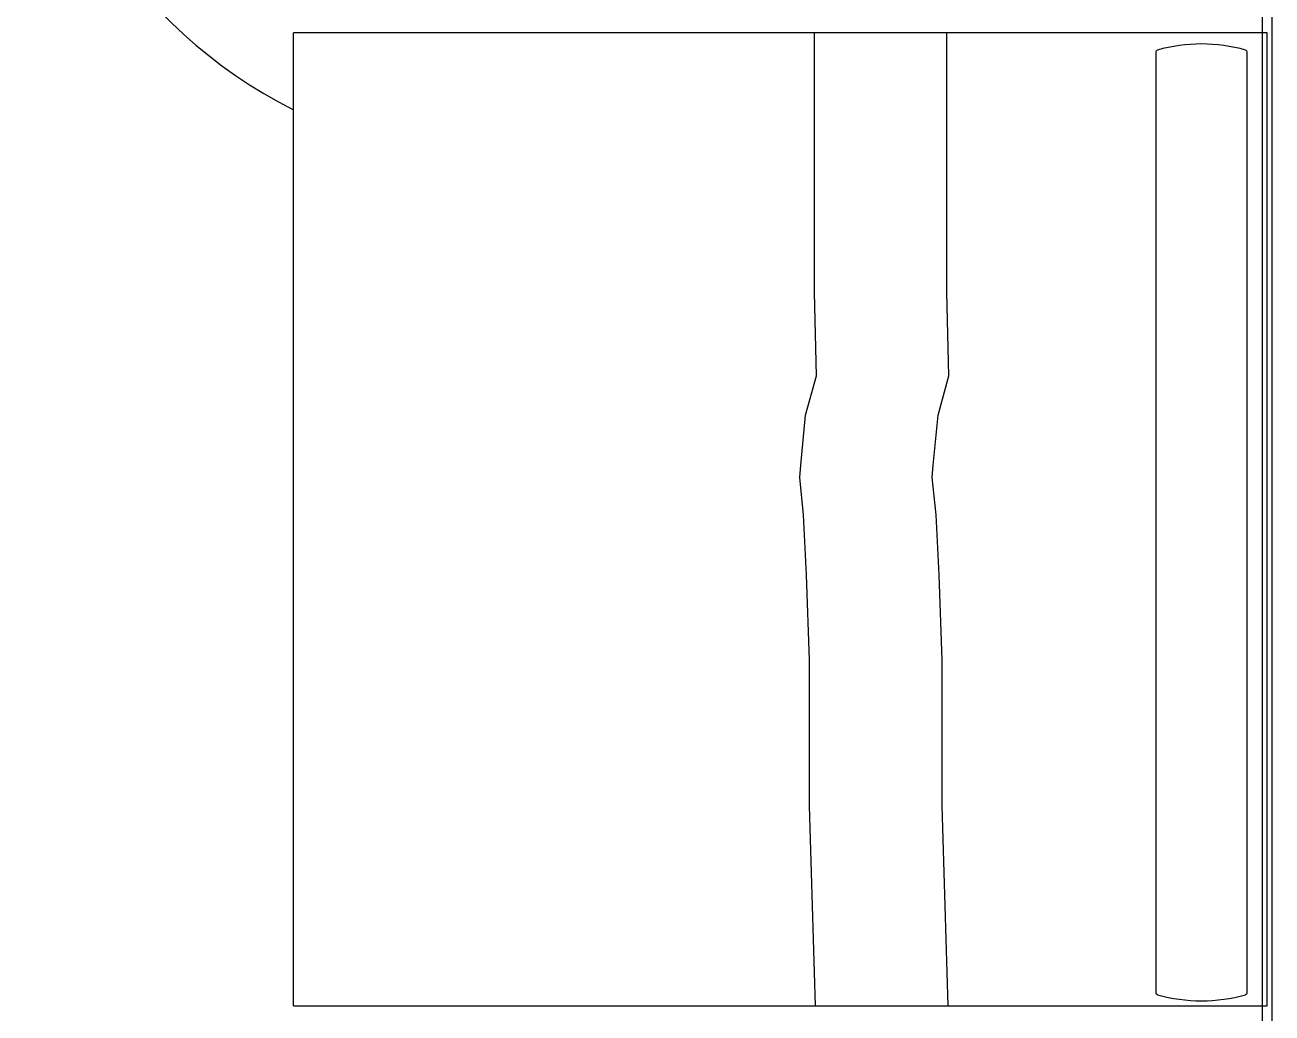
# Model space of a CAD drawing. Header units: millimetres. Extents: x 188.6 to 263.2, y 40.1 to 120.1.
# Drawn here: x 258.757 to 261.319, y 54.762 to 56.793 of the extents above; entities that cross this region are included whole.
import ezdxf

# ---------------------------------------------------------------- set-up
doc = ezdxf.new("R2010")
doc.units = ezdxf.units.MM
doc.layers.add('ARQ', color=8, linetype='Continuous')

# ---------------------------------------------------------------- blocks, each defined once
blk = doc.blocks.new('arq-3pav')
at = {"layer": 'ARQ'}
for p, q in [((56.2904, 17.27), (56.2904, 13.77)), ((56.3104, 13.77), (56.3104, 17.27)), ((54.3004, 14.52), (54.3004, 16.52)), ((56.3004, 16.52), (54.3004, 16.52)), ((55.3705, 16.164), (55.3705, 16.52)), ((55.6427, 16.164), (55.6427, 16.52)), ((56.3004, 14.52), (56.3004, 16.52)), ((56.0714, 16.4796), (56.0714, 14.5485)), ((56.2596, 14.548), (56.2596, 16.4796)), ((55.3705, 16.0691), (55.3705, 16.164)), ((55.6427, 16.0691), (55.6427, 16.164)), ((55.3705, 15.9864), (55.3705, 16.0691)), ((55.6427, 15.9864), (55.6427, 16.0691)), ((55.3745, 15.815), (55.3705, 15.9864)), ((55.6467, 15.815), (55.6427, 15.9864)), ((55.3523, 15.7343), (55.3745, 15.815)), ((55.6245, 15.7343), (55.6467, 15.815)), ((55.3422, 15.6314), (55.3523, 15.7343)), ((55.6144, 15.6314), (55.6245, 15.7343)), ((55.3404, 15.6062), (55.3422, 15.6314)), ((55.6126, 15.6062), (55.6144, 15.6314)), ((55.3483, 15.5292), (55.3404, 15.6062)), ((55.6205, 15.5292), (55.6126, 15.6062)), ((55.3543, 15.4062), (55.3483, 15.5292)), ((55.6265, 15.4062), (55.6205, 15.5292)), ((55.3604, 15.2307), (55.3543, 15.4062)), ((55.6326, 15.2307), (55.6265, 15.4062)), ((55.3604, 14.9313), (55.3604, 15.2307)), ((55.6326, 14.9313), (55.6326, 15.2307)), ((55.3727, 14.52), (55.3604, 14.9313)), ((55.6449, 14.52), (55.6326, 14.9313)), ((54.3004, 14.52), (56.3004, 14.52))]:
    blk.add_line(p, q, dxfattribs=at)
for centre, radius, start, end in [((54.7487, 17.2557), 1, 55.9938, 243.3653), ((56.0767, 16.4794), 0.00526, 109.5728, 182.3653), ((56.1655, 16.1624), 0.3345, 74.2857, 105.7143), ((56.2543, 16.4794), 0.00526, 357.6347, 70.4272), ((56.0767, 14.5482), 0.00526, 177.6347, 250.4272), ((56.1655, 14.8652), 0.3345, 254.2857, 285.7143), ((56.2543, 14.5482), 0.00526, 289.5728, 2.3653)]:
    blk.add_arc(centre, radius, start, end, dxfattribs=at)

msp = doc.modelspace()

# ---------------------------------------------------------------- block references
msp.add_blockref('arq-3pav', (205.0084, 40.2568))

doc.saveas('drawing.dxf')
